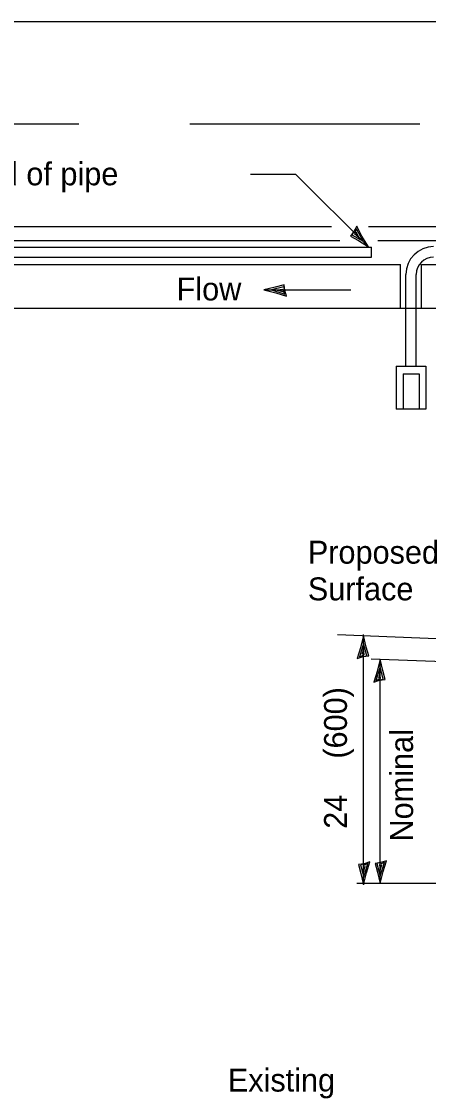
# Model space of a CAD drawing. Extents: x 600886 to 602246, y 1107 to 1547.
# Drawn here: x 601936.9 to 601979.5, y 1342.7 to 1455.4 of the extents above; entities that cross this region are included whole.
import ezdxf

# ---------------------------------------------------------------- set-up
doc = ezdxf.new("R2010")
doc.units = 0
for name, color, linetype in [('Alignment_EX_20 Centerline', 7, 'Continuous'), ('Design_EX_Roadway Dimensions', 7, 'Continuous'), ('Design_EX_Roadway Notes', 7, 'Continuous'), ('Drainage_PR_Pipe Culvert', 7, 'Continuous'), ('Topo_EOP', 7, 'Continuous'), ('Topo_Shoulder', 7, 'Continuous')]:
    doc.layers.add(name, color=color, linetype=linetype)

msp = doc.modelspace()

# ---------------------------------------------------------------- linework, layer by layer
at = {"layer": 'Alignment_EX_20 Centerline'}
for p, q in [((601920.59, 1444.65), (601942.91, 1444.65)), ((601954.52, 1444.65), (601978.63, 1444.65))]:
    msp.add_line(p, q, dxfattribs=at)
at = {"layer": 'Design_EX_Roadway Dimensions'}
for p, q in [((601972.73, 1365.38), (601972.73, 1391.21)), ((601974.46, 1365.14), (601974.46, 1388.37)), ((602004.57, 1365.14), (601972.01, 1365.14))]:
    msp.add_line(p, q, dxfattribs=at)
for points in [[(601972.68, 1388.9), (601973.27, 1388.97), (601973.01, 1389.9), (601972.73, 1391.1), (601972.42, 1389.82), (601972.07, 1388.7), (601972.68, 1388.9), (601973.07, 1389), (601972.73, 1390.29), (601972.29, 1388.88), (601972.79, 1389.09), (601972.72, 1389.68), (601972.56, 1389.11)], [(601974.4, 1386.43), (601974.99, 1386.51), (601974.74, 1387.44), (601974.46, 1388.63), (601974.15, 1387.35), (601973.79, 1386.23), (601974.4, 1386.43), (601974.79, 1386.53), (601974.46, 1387.83), (601974.01, 1386.41), (601974.51, 1386.62), (601974.44, 1387.22), (601974.29, 1386.64)], [(601972.79, 1367.22), (601972.2, 1367.14), (601972.46, 1366.21), (601972.73, 1365.01), (601973.05, 1366.29), (601973.4, 1367.41), (601972.79, 1367.22), (601972.4, 1367.12), (601972.74, 1365.82), (601973.18, 1367.24), (601972.68, 1367.03), (601972.75, 1366.43), (601972.91, 1367.01)], [(601974.52, 1367.34), (601973.93, 1367.26), (601974.18, 1366.33), (601974.46, 1365.14), (601974.78, 1366.41), (601975.13, 1367.54), (601974.52, 1367.34), (601974.13, 1367.24), (601974.46, 1365.94), (601974.91, 1367.36), (601974.41, 1367.15), (601974.48, 1366.55), (601974.63, 1367.13)]]:
    msp.add_lwpolyline(points, dxfattribs=at)
at = {"layer": 'Design_EX_Roadway Notes'}
for p, q in [((601960.89, 1439.41), (601965.6, 1439.41)), ((601965.6, 1439.41), (601973.24, 1431.8)), ((601962.27, 1427.29), (601971.39, 1427.29))]:
    msp.add_line(p, q, dxfattribs=at)
for points in [[(601971.72, 1433.4), (601971.36, 1432.92), (601972.2, 1432.45), (601973.24, 1431.8), (601972.56, 1432.92), (601972.01, 1433.97), (601971.72, 1433.4), (601971.51, 1433.05), (601972.67, 1432.37), (601971.98, 1433.69), (601971.78, 1433.19), (601972.25, 1432.81), (601971.95, 1433.33)], [(601964.47, 1427.23), (601964.4, 1427.82), (601963.47, 1427.57), (601962.27, 1427.29), (601963.55, 1426.98), (601964.67, 1426.62), (601964.47, 1427.23), (601964.37, 1427.62), (601963.08, 1427.29), (601964.49, 1426.84), (601964.29, 1427.34), (601963.69, 1427.27), (601964.26, 1427.12)]]:
    msp.add_lwpolyline(points, dxfattribs=at)
at = {"layer": 'Drainage_PR_Pipe Culvert'}
for p, q in [((601808.57, 1432.46), (601970.23, 1432.46)), ((601846.86, 1431.75), (601973.56, 1431.75)), ((601973.56, 1430.72), (601973.56, 1431.75)), ((601974.22, 1432.46), (602018.17, 1432.46)), ((601846.86, 1430.72), (601973.56, 1430.72)), ((601845.58, 1429.93), (601976.61, 1429.93)), ((601976.61, 1425.31), (601976.61, 1429.93)), ((601978.8, 1429.93), (602018.39, 1429.93)), ((601978.8, 1425.31), (601978.8, 1429.93)), ((601977.16, 1419.31), (601977.16, 1428.9)), ((601978.25, 1419.31), (601978.25, 1428.9)), ((601976.16, 1419.31), (601979.25, 1419.31)), ((601976.16, 1419.31), (601976.16, 1414.81)), ((601979.25, 1419.31), (601979.25, 1414.81)), ((601976.86, 1418.5), (601976.86, 1414.81)), ((601976.86, 1418.5), (601978.55, 1418.5)), ((601978.55, 1418.5), (601978.55, 1414.81)), ((601979.25, 1414.81), (601976.16, 1414.81))]:
    msp.add_line(p, q, dxfattribs=at)
for radius in [2.91, 1.82]:
    msp.add_arc((601980.07, 1428.9), radius, 90, 180, dxfattribs=at)
at = {"layer": 'Topo_EOP'}
for p, q in [((601803.07, 1455.37), (602027.6, 1455.37)), ((601803.07, 1433.93), (601969.38, 1433.93)), ((601973.23, 1433.93), (602027.6, 1433.93)), ((601970.01, 1391.2), (602006.21, 1389.82)), ((601973.51, 1388.67), (602009.98, 1387.28))]:
    msp.add_line(p, q, dxfattribs=at)
at = {"layer": 'Topo_Shoulder'}
msp.add_line((601808.57, 1425.37), (602018.36, 1425.37), dxfattribs=at)

# ---------------------------------------------------------------- texts
at = {"layer": 'Design_EX_Roadway Dimensions'}
for s, p in [('(600)', (601970.99, 1378.22)), ('Nominal', (601977.91, 1369.55)), ('24', (601970.99, 1370.88))]:
    msp.add_text(s, height=2.4, rotation=90, dxfattribs=at).set_placement(p)
at = {"layer": 'Design_EX_Roadway Notes'}
for s, p in [('Close end of pipe', (601922.07, 1438.23)), ('Flow', (601953.15, 1426.18)), ('Proposed', (601966.89, 1398.63)), ('Surface', (601966.89, 1394.79)), ('Existing', (601958.51, 1343.38))]:
    msp.add_text(s, height=2.4, dxfattribs=at).set_placement(p)

doc.saveas('drawing.dxf')
